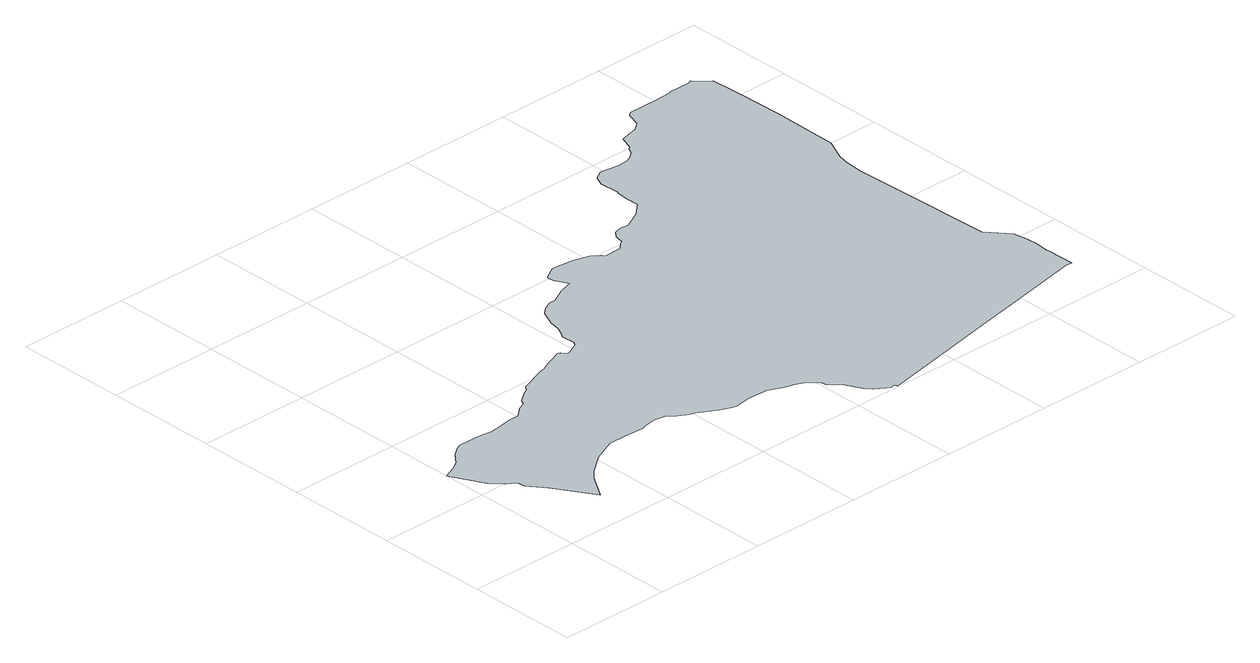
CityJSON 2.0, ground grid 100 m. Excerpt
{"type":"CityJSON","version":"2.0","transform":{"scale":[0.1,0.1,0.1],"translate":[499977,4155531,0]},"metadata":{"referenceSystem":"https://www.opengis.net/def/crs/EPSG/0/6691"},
"CityObjects":{
"object1":{"type":"GenericCityObject","attributes":{"name":"工業専用地域","function":"13","validFromType":"3","custodian":"南相馬市","notificationNumber":"南相馬市告示第19号","urbanPlanType":"21","prefecture":"07","city":"07212","UrbanFunctionSpatialIDAttribute.maxZoomLevel":20,"UrbanFunctionSpatialIDAttribute.merge":"false","floorAreaRate":2,"buildingCoverageRate":0.6},"geometry":[{"type":"MultiSurface","lod":"1","boundaries":[[[0,1,2,3,4,5,6,7,8,9,10,11,12,13,14,15,16,17,18,19,20,21,22,23,24,25,26,27,28,29,30,31,32,33,34,35,36,37,38,39,40,41,42,43,44,45,46,47,48,49,50,51,52,53,54,55,56,57,58,59,60,61,62,63,64,65,66,67,68,69,70,71,72,73,74,75,76,77,78,79,80,81,82,83,84,85,86,87,88,89,90,91,92,93,94,95,96,97,98,99,100,101,102,103,104,105,106,107,108,109,110,111,112,113,114,115,116,117,118,119,120,121,122,123,124,125,126,127,128,129,130,131,132,133,134,135]]]}]}
},
"vertices":[
[5018,4376,0],[4756,4376,0],[4721,4352,0],[4679,4225,0],[4608,4170,0],[4445,4128,0],[4398,4003,0],[4380,3993,0],[4343,3937,0],[4298,3896,0],[4240,3868,0],[4148,3860,0],[3979,3889,0],[3900,3841,0],[3862,3756,0],[3869,3581,0],[3860,3561,0],[3847,3465,0],[3851,3342,0],[3746,3250,0],[3590,3164,0],[3505,3172,0],[3442,3155,0],[3402,3104,0],[3380,3014,0],[3359,3008,0],[3302,2957,0],[3147,2950,0],[3127,2980,0],[3065,3030,0],[2918,3069,0],[2724,3090,0],[2609,3026,0],[2596,3003,0],[2606,2956,0],[2661,2837,0],[2537,2798,0],[2405,2729,0],[2349,2731,0],[2272,2694,0],[2215,2642,0],[2157,2509,0],[2135,2411,0],[2101,2333,0],[2076,2298,0],[2080,2175,0],[2063,2145,0],[1955,2092,0],[1934,2091,0],[1895,2133,0],[1878,2141,0],[1776,2103,0],[1724,2084,0],[1633,2039,0],[1605,2039,0],[1357,1945,0],[1331,1909,0],[1294,1891,0],[1190,1813,0],[1170,1772,0],[1103,1746,0],[1019,1670,0],[929,1674,0],[789,1646,0],[704,1637,0],[634,1649,0],[598,1649,0],[564,1658,0],[499,1652,0],[388,1653,0],[342,1630,0],[267,1578,0],[192,1487,0],[119,1441,0],[1,1389,0],[154,1096,0],[246,997,0],[323,943,0],[330,874,0],[449,724,0],[658,384,0],[796,603,0],[865,672,0],[1030,799,0],[1240,890,0],[1401,892,0],[1573,880,0],[1616,897,0],[1729,915,0],[1834,895,0],[1893,843,0],[1977,789,0],[2027,778,0],[2190,685,0],[2287,640,0],[2332,635,0],[2469,657,0],[2652,647,0],[2775,588,0],[2868,564,0],[2930,536,0],[3033,452,0],[3043,399,0],[3140,294,0],[3209,158,0],[3256,102,0],[3338,47,0],[3373,31,0],[3415,40,0],[3422,9,0],[4043,133,0],[4526,231,0],[4995,322,0],[5612,445,0],[5614,440,0],[5651,439,0],[5646,677,0],[5641,709,0],[5656,823,0],[5645,930,0],[5630,1055,0],[5470,1244,0],[5442,2126,0],[5427,2544,0],[5440,2708,0],[5462,2810,0],[5552,3001,0],[5559,3597,0],[5550,3996,0],[5546,4093,0],[5538,4289,0],[5457,4355,0],[5413,4404,0],[5375,4395,0],[5196,4392,0],[5175,4388,0]
]}
